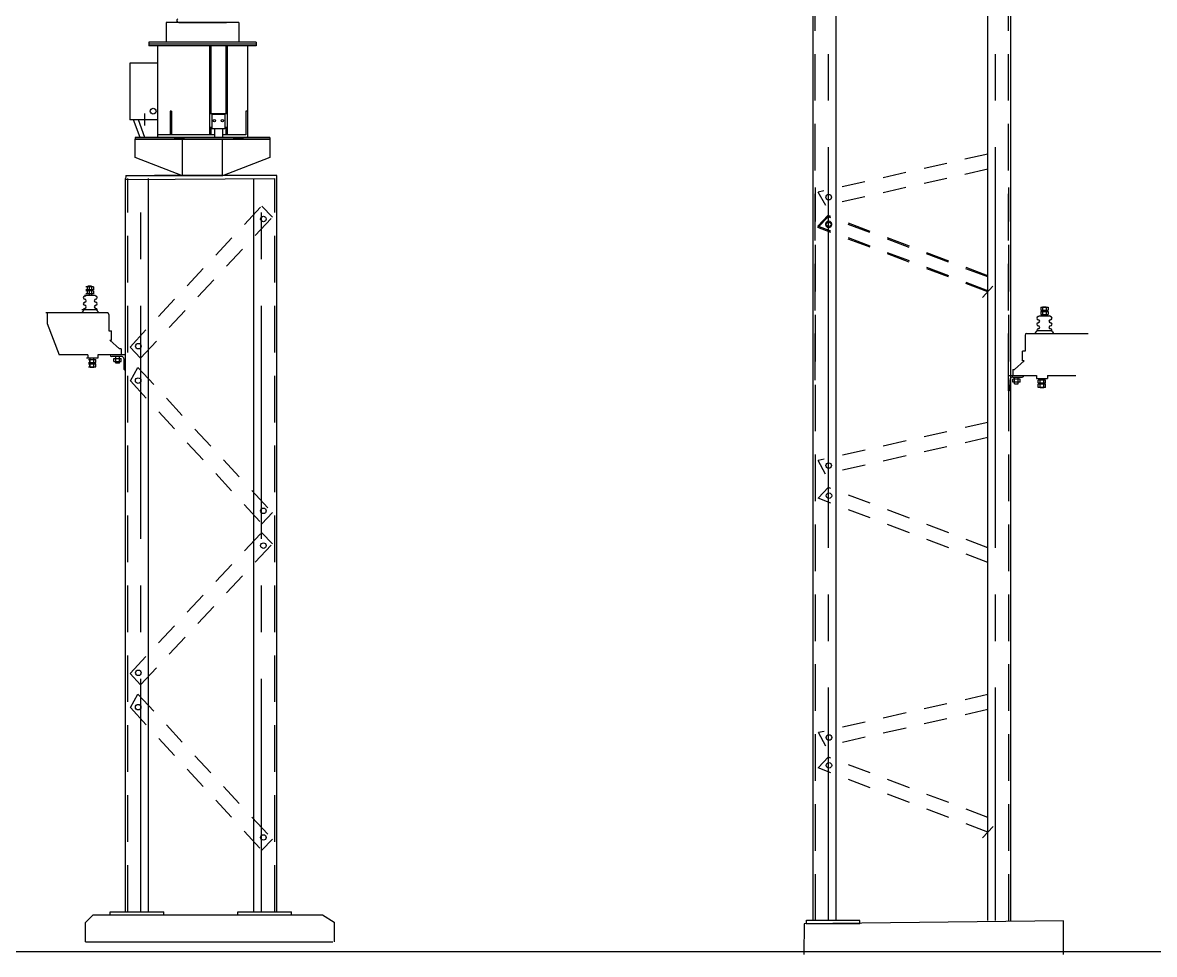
# Model space of a CAD drawing. Header units: inches. Extents: x 29.6 to 118, y -14.2 to 43.7.
# Drawn here: x 72.88 to 78.95, y 7.47 to 12.47 of the extents above; entities that cross this region are included whole.
import ezdxf

# ---------------------------------------------------------------- set-up
doc = ezdxf.new("R2010")
doc.units = ezdxf.units.IN
doc.header["$MEASUREMENT"] = 0
for name, pattern in [('CENTER', [2, 1.25, -0.25, 0.25, -0.25]), ('HIDDEN', [0.375, 0.25, -0.125]), ('HIDDEN2', [0.1875, 0.125, -0.0625]), ('HIDDENX2', [0.75, 0.5, -0.25])]:
    doc.linetypes.add(name, pattern=pattern)
for name, color, linetype in [('DIM', 2, 'Continuous'), ('EST', 4, 'Continuous'), ('EXISTENTE', 7, 'Continuous'), ('HUECO', 7, 'Continuous'), ('L50X5', 1, 'Continuous'), ('L75X7', 2, 'Continuous'), ('LAM10', 2, 'Continuous'), ('MURO', 1, 'Continuous'), ('OBJ', 7, 'Continuous')]:
    doc.layers.add(name, color=color, linetype=linetype)

# ---------------------------------------------------------------- blocks, each defined once
blk = doc.blocks.new('*X9')
at = {"color": 0}
for p, q in [((4975.5, 7405.3), (4980.5, 7410.3)), ((4975.5, 7406.2), (4979.6, 7410.3)), ((4975.5, 7407.1), (4978.7, 7410.3)), ((4975.5, 7408), (4977.8, 7410.3)), ((4975.5, 7408.8), (4976.9, 7410.3)), ((4975.5, 7409.7), (4976.1, 7410.3)), ((4976.4, 7405.3), (4981.4, 7410.3)), ((4977.2, 7405.3), (4982.2, 7410.3)), ((4978.1, 7405.3), (4983.1, 7410.3)), ((4979, 7405.3), (4984, 7410.3)), ((4979.9, 7405.3), (4984.9, 7410.3)), ((4980.8, 7405.3), (4985.8, 7410.3)), ((4981.7, 7405.3), (4986.7, 7410.3)), ((4982.5, 7405.3), (4987.5, 7410.3)), ((4983.4, 7405.3), (4988.4, 7410.3)), ((4984.3, 7405.3), (4989.3, 7410.3)), ((4985.2, 7405.3), (4990.2, 7410.3)), ((4986.1, 7405.3), (4991.1, 7410.3)), ((4987, 7405.3), (4992, 7410.3)), ((4987.9, 7405.3), (4992.9, 7410.3)), ((4988.7, 7405.3), (4993.7, 7410.3)), ((4989.6, 7405.3), (4994.6, 7410.3)), ((4990.5, 7405.3), (4995.5, 7410.3)), ((4991.4, 7405.3), (4996.4, 7410.3)), ((4992.3, 7405.3), (4997.3, 7410.3)), ((4993.2, 7405.3), (4998.2, 7410.3)), ((4994, 7405.3), (4999, 7410.3)), ((4994.9, 7405.3), (4999.9, 7410.3)), ((4995.8, 7405.3), (5000.5, 7410)), ((4996.7, 7405.3), (5000.5, 7409.1)), ((4997.6, 7405.3), (5000.5, 7408.2)), ((4998.5, 7405.3), (5000.5, 7407.3)), ((4999.3, 7405.3), (5000.5, 7406.4)), ((5000.2, 7405.3), (5000.5, 7405.6)), ((5000.5, 7407.3), (5003.5, 7410.3)), ((5000.5, 7408.2), (5002.6, 7410.3)), ((5000.5, 7409.1), (5001.7, 7410.3)), ((5000.5, 7410), (5000.8, 7410.3)), ((5000.5, 7406.4), (5004.3, 7410.3)), ((5000.5, 7405.6), (5005.2, 7410.3)), ((5001.1, 7405.3), (5006.1, 7410.3)), ((5002, 7405.3), (5007, 7410.3)), ((5002.9, 7405.3), (5007.9, 7410.3)), ((5003.8, 7405.3), (5008.8, 7410.3)), ((5004.6, 7405.3), (5009.6, 7410.3)), ((5005.5, 7405.3), (5010.5, 7410.3)), ((5006.4, 7405.3), (5011.4, 7410.3)), ((5007.3, 7405.3), (5012.3, 7410.3)), ((5008.2, 7405.3), (5013.2, 7410.3)), ((5009.1, 7405.3), (5014.1, 7410.3)), ((5009.9, 7405.3), (5014.9, 7410.3)), ((5010.8, 7405.3), (5015.8, 7410.3)), ((5011.7, 7405.3), (5016.7, 7410.3)), ((5012.6, 7405.3), (5017.6, 7410.3)), ((5013.5, 7405.3), (5018.5, 7410.3)), ((5014.4, 7405.3), (5019.4, 7410.3)), ((5015.3, 7405.3), (5020.3, 7410.3)), ((5016.1, 7405.3), (5021.1, 7410.3)), ((5017, 7405.3), (5022, 7410.3)), ((5017.9, 7405.3), (5022.9, 7410.3)), ((5018.8, 7405.3), (5023.8, 7410.3)), ((5019.7, 7405.3), (5024.7, 7410.3)), ((5020.6, 7405.3), (5025.5, 7410.2)), ((5021.4, 7405.3), (5025.5, 7409.3)), ((5022.3, 7405.3), (5025.5, 7408.5)), ((5023.2, 7405.3), (5025.5, 7407.6)), ((5024.1, 7405.3), (5025.5, 7406.7)), ((5025, 7405.3), (5025.5, 7405.8))]:
    blk.add_line(p, q, dxfattribs=at)
blk = doc.blocks.new('*X8')
at = {"color": 0}
for p, q in [((4651.5, 7405.7), (4656.1, 7410.3)), ((4651.5, 7406.6), (4655.2, 7410.3)), ((4651.5, 7407.5), (4654.3, 7410.3)), ((4651.5, 7408.3), (4653.4, 7410.3)), ((4651.5, 7409.2), (4652.6, 7410.3)), ((4651.5, 7410.1), (4651.7, 7410.3)), ((4652, 7405.3), (4657, 7410.3)), ((4652.9, 7405.3), (4657.9, 7410.3)), ((4653.7, 7405.3), (4658.7, 7410.3)), ((4654.6, 7405.3), (4659.6, 7410.3)), ((4655.5, 7405.3), (4660.5, 7410.3)), ((4656.4, 7405.3), (4661.4, 7410.3)), ((4657.3, 7405.3), (4662.3, 7410.3)), ((4658.2, 7405.3), (4663.2, 7410.3)), ((4659, 7405.3), (4664, 7410.3)), ((4659.9, 7405.3), (4664.9, 7410.3)), ((4660.8, 7405.3), (4665.8, 7410.3)), ((4661.7, 7405.3), (4666.7, 7410.3)), ((4662.6, 7405.3), (4667.6, 7410.3)), ((4663.5, 7405.3), (4668.5, 7410.3)), ((4664.4, 7405.3), (4669.4, 7410.3)), ((4665.2, 7405.3), (4670.2, 7410.3)), ((4666.1, 7405.3), (4671.1, 7410.3)), ((4667, 7405.3), (4672, 7410.3)), ((4667.9, 7405.3), (4672.9, 7410.3)), ((4668.8, 7405.3), (4673.8, 7410.3)), ((4669.7, 7405.3), (4674.7, 7410.3)), ((4670.5, 7405.3), (4675.5, 7410.3)), ((4671.4, 7405.3), (4676.4, 7410.3)), ((4672.3, 7405.3), (4676.5, 7409.5)), ((4673.2, 7405.3), (4676.5, 7408.6)), ((4674.1, 7405.3), (4676.5, 7407.7)), ((4675, 7405.3), (4676.5, 7406.8)), ((4675.8, 7405.3), (4676.5, 7405.9)), ((4676.5, 7407.7), (4679.1, 7410.3)), ((4676.5, 7408.6), (4678.2, 7410.3)), ((4676.5, 7409.5), (4677.3, 7410.3)), ((4676.5, 7406.8), (4680, 7410.3)), ((4676.5, 7405.9), (4680.8, 7410.3)), ((4676.7, 7405.3), (4681.7, 7410.3)), ((4677.6, 7405.3), (4682.6, 7410.3)), ((4678.5, 7405.3), (4683.5, 7410.3)), ((4679.4, 7405.3), (4684.4, 7410.3)), ((4680.3, 7405.3), (4685.3, 7410.3)), ((4681.1, 7405.3), (4686.1, 7410.3)), ((4682, 7405.3), (4687, 7410.3)), ((4682.9, 7405.3), (4687.9, 7410.3)), ((4683.8, 7405.3), (4688.8, 7410.3)), ((4684.7, 7405.3), (4689.7, 7410.3)), ((4685.6, 7405.3), (4690.6, 7410.3)), ((4686.4, 7405.3), (4691.4, 7410.3)), ((4687.3, 7405.3), (4692.3, 7410.3)), ((4688.2, 7405.3), (4693.2, 7410.3)), ((4689.1, 7405.3), (4694.1, 7410.3)), ((4690, 7405.3), (4695, 7410.3)), ((4690.9, 7405.3), (4695.9, 7410.3)), ((4691.8, 7405.3), (4696.8, 7410.3)), ((4692.6, 7405.3), (4697.6, 7410.3)), ((4693.5, 7405.3), (4698.5, 7410.3)), ((4694.4, 7405.3), (4699.4, 7410.3)), ((4695.3, 7405.3), (4700.3, 7410.3)), ((4696.2, 7405.3), (4701.2, 7410.3)), ((4697.1, 7405.3), (4701.5, 7409.7)), ((4697.9, 7405.3), (4701.5, 7408.8)), ((4698.8, 7405.3), (4701.5, 7408)), ((4699.7, 7405.3), (4701.5, 7407.1)), ((4700.6, 7405.3), (4701.5, 7406.2)), ((4701.5, 7405.3), (4701.5, 7405.3))]:
    blk.add_line(p, q, dxfattribs=at)

msp = doc.modelspace()

# ---------------------------------------------------------------- linework, layer by layer
at = {"color": 2}
for p, q in [((74.04163, 12.46736), (73.65338, 12.46736)), ((73.65338, 12.46736), (73.65338, 12.36174)), ((73.71969, 12.46736), (73.97532, 12.46736)), ((74.04163, 12.46736), (74.04163, 12.36174)), ((74.13503, 12.36174), (73.55999, 12.36174)), ((73.55999, 12.36174), (73.55999, 12.34219)), ((74.13503, 12.35197), (73.55999, 12.35197)), ((74.13503, 12.34219), (73.55999, 12.34219)), ((73.60693, 12.34219), (73.60693, 11.85125)), ((73.88467, 12.34219), (73.88467, 11.86592)), ((73.88467, 12.34219), (73.88467, 11.86592)), ((73.89249, 12.34219), (73.89249, 11.97872)), ((73.97269, 12.34219), (73.97269, 11.97872)), ((73.98051, 12.34219), (73.98051, 11.86592)), ((74.08809, 12.34219), (74.08809, 11.99177)), ((74.13503, 12.36174), (74.13503, 12.34219)), ((73.45828, 12.25064), (73.45828, 11.94553)), ((73.60693, 12.25064), (73.45828, 12.25064)), ((73.53554, 11.98027), (73.53554, 11.91527)), ((73.67343, 11.99177), (73.67343, 11.86592)), ((73.68126, 11.99177), (73.67343, 11.99177)), ((73.68126, 11.99177), (73.68126, 11.86592)), ((73.89249, 11.99177), (73.88467, 11.99177)), ((73.98051, 11.97872), (73.88467, 11.97872)), ((73.98051, 11.99177), (73.97269, 11.99177)), ((74.08809, 11.99177), (74.08026, 11.99177)), ((74.08026, 11.99177), (74.08026, 11.86592)), ((74.08809, 11.99177), (74.08809, 11.85125)), ((73.60693, 11.94553), (73.45828, 11.94553)), ((73.51232, 11.85125), (73.47743, 11.94553)), ((73.53839, 11.85125), (73.5035, 11.94553)), ((73.60693, 11.94553), (73.60693, 11.85125)), ((73.89829, 11.9044), (73.88467, 11.9044)), ((73.89249, 11.9044), (73.89249, 11.86592)), ((73.98051, 11.9044), (73.96689, 11.9044)), ((73.97269, 11.9044), (73.97269, 11.86592)), ((73.48566, 11.85125), (73.48566, 11.84147)), ((73.91108, 11.86592), (73.60693, 11.86592)), ((74.08026, 11.86592), (73.95411, 11.86592)), ((74.20935, 11.85125), (74.20935, 11.84147)), ((73.22062, 7.53693), (74.54686, 7.53693)), ((37.43422, 7.48409), (110.10387, 7.48409))]:
    msp.add_line(p, q, dxfattribs=at)
at = {"color": 2, "linetype": 'HIDDENX2'}
for p, q in [((73.73993, 11.64588), (73.73993, 11.84147)), ((73.95508, 11.64588), (73.95508, 11.84147))]:
    msp.add_line(p, q, dxfattribs=at)
at = {"color": 2}
for centre, radius in [((73.58294, 11.99247), 0.01565), ((73.91108, 11.94156), 0.00685), ((73.95411, 11.94156), 0.00685)]:
    msp.add_circle(centre, radius, dxfattribs=at)
at = {"layer": 'DIM', "color": 2}
for p, q in [((77.2453, 10.54883), (77.2453, 13.94624)), ((77.12189, 10.54883), (77.12189, 13.6799)), ((78.05849, 10.54883), (78.05849, 13.68196)), ((78.18189, 10.54883), (78.18189, 13.68386)), ((77.12303, 7.64976), (77.12303, 11.58231)), ((77.24643, 7.64976), (77.24643, 11.58231)), ((78.05962, 7.64976), (78.05962, 11.58231)), ((78.18303, 7.64976), (78.18303, 11.58231)), ((78.34257, 10.94074), (78.38206, 10.94074)), ((78.34257, 10.94074), (78.34257, 10.92428)), ((78.35244, 10.94291), (78.37219, 10.94291)), ((78.35244, 10.94291), (78.35244, 10.89354)), ((78.37219, 10.94291), (78.37219, 10.89354)), ((78.38206, 10.94074), (78.38206, 10.92428)), ((78.3294, 10.89025), (78.33435, 10.89354)), ((78.33435, 10.89354), (78.39028, 10.89354)), ((78.34257, 10.92428), (78.38206, 10.92428)), ((78.34257, 10.91823), (78.34257, 10.90177)), ((78.34257, 10.91823), (78.38206, 10.91823)), ((78.34257, 10.90177), (78.38206, 10.90177)), ((78.38206, 10.91823), (78.38206, 10.90177)), ((78.39522, 10.89025), (78.39028, 10.89354)), ((78.32118, 10.81621), (78.40345, 10.81621)), ((78.25865, 10.79153), (78.25865, 10.7047)), ((78.26688, 10.79976), (78.59761, 10.79976)), ((78.24435, 10.65351), (78.24435, 10.7047)), ((78.25865, 10.7047), (78.24435, 10.7047)), ((78.20271, 10.60724), (78.25422, 10.65351)), ((78.25422, 10.65351), (78.24435, 10.65351)), ((78.19283, 10.60724), (78.19283, 10.57433)), ((78.19283, 10.60724), (78.20271, 10.60724)), ((78.19283, 10.57433), (78.20271, 10.57433)), ((78.20271, 10.52981), (78.20271, 10.56611)), ((78.22245, 10.57433), (78.31926, 10.57433)), ((78.22245, 10.52981), (78.22245, 10.56611)), ((78.31926, 10.57433), (78.31926, 10.55788)), ((78.37904, 10.57433), (78.37904, 10.55788)), ((78.37904, 10.57433), (78.53179, 10.57433)), ((78.23232, 10.55544), (78.19283, 10.55544)), ((78.19283, 10.53898), (78.19283, 10.55544)), ((78.23232, 10.53898), (78.19283, 10.53898)), ((78.20271, 10.52981), (78.22245, 10.52981)), ((78.23232, 10.53898), (78.23232, 10.55544)), ((78.31926, 10.55788), (78.37904, 10.55788)), ((78.36889, 10.54965), (78.3294, 10.54965)), ((78.3294, 10.5332), (78.3294, 10.54965)), ((78.36889, 10.5332), (78.3294, 10.5332)), ((78.3294, 10.51069), (78.3294, 10.52714)), ((78.36889, 10.52714), (78.3294, 10.52714)), ((78.36889, 10.51069), (78.3294, 10.51069)), ((78.33928, 10.50852), (78.33928, 10.55788)), ((78.35902, 10.50852), (78.33928, 10.50852)), ((78.35902, 10.50852), (78.35902, 10.55788)), ((78.36889, 10.5332), (78.36889, 10.54965)), ((78.36889, 10.51069), (78.36889, 10.52714)), ((77.08581, 7.63566), (77.08581, 7.65212)), ((77.37312, 7.6333), (77.37312, 7.64976)), ((77.37312, 7.6333), (77.08517, 7.6333))]:
    msp.add_line(p, q, dxfattribs=at)
at = {"layer": 'DIM', "color": 2, "linetype": 'HIDDEN'}
for p, q in [((77.13341, 10.54883), (77.13341, 13.68179)), ((78.17038, 10.54883), (78.17038, 13.68102)), ((77.13455, 7.64976), (77.13455, 11.58231)), ((78.17151, 7.64976), (78.17151, 11.58231))]:
    msp.add_line(p, q, dxfattribs=at)
at = {"layer": 'DIM', "color": 2, "linetype": 'CENTER'}
for p, q in [((77.20417, 10.54883), (77.20417, 13.68084)), ((78.09962, 10.54883), (78.09962, 13.68291)), ((77.2053, 7.64976), (77.2053, 11.58231)), ((78.10076, 7.64976), (78.10076, 11.58231))]:
    msp.add_line(p, q, dxfattribs=at)
at = {"layer": 'DIM', "color": 2, "linetype": 'HIDDEN2'}
for p, q in [((78.05849, 11.76165), (77.14989, 11.55737)), ((78.05849, 11.68075), (77.18984, 11.48545)), ((78.05849, 11.68075), (78.05849, 11.68075)), ((77.18984, 11.48545), (77.14989, 11.55737)), ((77.14715, 11.37497), (77.20364, 11.43478)), ((77.14768, 11.36805), (77.20417, 11.42786)), ((78.05962, 11.10902), (77.20178, 11.43281)), ((78.05849, 11.10272), (77.20231, 11.42589)), ((78.05962, 11.02933), (77.14715, 11.37497)), ((78.05849, 11.02304), (77.14768, 11.36805)), ((78.03024, 10.99313), (78.08673, 11.05295)), ((78.05962, 10.32206), (77.14936, 10.11741)), ((78.05962, 10.24116), (77.18932, 10.0455)), ((77.18932, 10.0455), (77.14936, 10.11741)), ((77.14881, 9.91586), (77.2053, 9.97567)), ((78.05962, 9.65053), (77.20344, 9.9737)), ((78.05962, 9.57085), (77.14881, 9.91586)), ((78.05962, 9.65053), (78.05962, 9.65053)), ((78.05962, 8.86258), (77.15102, 8.6583)), ((78.05962, 8.78168), (77.19098, 8.58639)), ((78.05962, 8.78168), (78.05962, 8.78168)), ((77.19098, 8.58639), (77.15102, 8.6583)), ((77.14881, 8.46898), (77.2053, 8.52879)), ((78.05962, 8.20365), (77.20344, 8.52682)), ((78.05962, 8.12397), (77.14881, 8.46898)), ((78.03138, 8.09406), (78.08787, 8.15388))]:
    msp.add_line(p, q, dxfattribs=at)
at = {"layer": 'DIM', "color": 2, "linetype": 'Continuous'}
for p, q in [((78.16985, 10.57433), (78.25212, 10.57433)), ((78.16985, 10.49206), (78.16985, 10.57433)), ((78.19289, 10.56611), (78.24389, 10.56611))]:
    msp.add_line(p, q, dxfattribs=at)
at = {"layer": 'DIM'}
msp.add_line((77.37312, 7.64976), (77.08581, 7.64976), dxfattribs=at)
at = {"layer": 'DIM', "color": 2, "linetype": 'Continuous'}
msp.add_lwpolyline([(78.16985, 10.49206, 0.4142136), (78.17808, 10.50029), (78.17808, 10.5513)], format="xyb", dxfattribs=at)
at = {"layer": 'DIM', "color": 2}
msp.add_lwpolyline([(78.46462, 7.46876), (78.46489, 7.64877), (78.46489, 7.64877), (77.07339, 7.6333), (77.07339, 7.6333), (77.07275, 7.46876)], dxfattribs=at)
for centre in [(77.20583, 11.53108), (77.2053, 11.38867), (77.20583, 11.38175), (77.2053, 10.09112), (77.20696, 9.92956), (77.20696, 8.63201), (77.20696, 8.48268)]:
    msp.add_circle(centre, 0.01481, dxfattribs=at)
for centre, radius, start, end in [((78.3294, 10.88203), 0.00823, 90, 270), ((78.3294, 10.86557), 0.00823, 270, 90), ((78.39522, 10.86557), 0.00823, 90, 270), ((78.39522, 10.88203), 0.00823, 270, 90), ((78.23338, 10.87809), 0.11052, 314.860952, 325.948608), ((78.3294, 10.84912), 0.00823, 90, 270), ((78.3294, 10.81621), 0.00823, 90, 180), ((78.3294, 10.83266), 0.00823, 270, 90), ((78.39522, 10.83266), 0.00823, 90, 270), ((78.39522, 10.84912), 0.00823, 270, 90), ((78.39522, 10.81621), 0.00823, 0, 90), ((78.49124, 10.87809), 0.11052, 214.051392, 225.139048), ((78.26688, 10.79153), 0.00823, 90, 180)]:
    msp.add_arc(centre, radius, start, end, dxfattribs=at)
at = {"layer": 'DIM', "color": 2, "linetype": 'Continuous'}
for centre, radius, start, end in [((78.19289, 10.5513), 0.01481, 90, 153.6122), ((78.24389, 10.57433), 0.00823, 270, 0), ((78.19289, 10.5513), 0.01481, 153.6122, 180)]:
    msp.add_arc(centre, radius, start, end, dxfattribs=at)
at = {"layer": 'EST', "color": 2}
for p, q in [((73.89829, 11.97457), (73.89829, 11.898)), ((73.96689, 11.97457), (73.89829, 11.97457)), ((73.96689, 11.97457), (73.96689, 11.898)), ((73.96689, 11.898), (73.89829, 11.898)), ((73.91108, 11.898), (73.91108, 11.85125)), ((73.95411, 11.898), (73.95411, 11.85125)), ((73.69788, 11.85125), (73.69788, 11.84636)), ((73.69788, 11.84636), (73.74678, 11.84636)), ((73.74678, 11.85125), (73.74678, 11.84636)), ((74.01474, 11.85125), (74.01474, 11.84636)), ((74.06364, 11.84636), (74.01474, 11.84636)), ((74.06364, 11.85125), (74.06364, 11.84636)), ((73.26204, 11.0507), (73.22255, 11.0507)), ((73.2292, 11.0507), (73.2292, 11.03424)), ((73.25217, 11.05287), (73.23242, 11.05287)), ((73.23907, 11.05287), (73.23907, 11.0035)), ((73.25217, 11.05287), (73.25217, 11.0035)), ((73.26204, 11.0507), (73.26204, 11.03424)), ((73.27026, 11.0035), (73.21433, 11.0035)), ((73.21603, 11.00021), (73.22097, 11.0035)), ((73.26204, 11.03424), (73.22255, 11.03424)), ((73.26204, 11.02818), (73.22255, 11.02818)), ((73.26204, 11.01173), (73.22255, 11.01173)), ((73.2292, 11.02818), (73.2292, 11.01173)), ((73.26204, 11.02818), (73.26204, 11.01173)), ((73.27521, 11.00021), (73.27026, 11.0035)), ((73.28343, 10.92617), (73.20116, 10.92617)), ((73.33773, 10.90971), (73.007, 10.90971)), ((73.01365, 10.90971), (73.01365, 10.85336)), ((73.34596, 10.90149), (73.34596, 10.81465)), ((73.01365, 10.85336), (73.07946, 10.68429)), ((73.34596, 10.81465), (73.36026, 10.81465)), ((73.36026, 10.76347), (73.36026, 10.81465)), ((73.4019, 10.7172), (73.35039, 10.76347)), ((73.35039, 10.76347), (73.36026, 10.76347)), ((73.23221, 10.68429), (73.07946, 10.68429)), ((73.23221, 10.68429), (73.23221, 10.66784)), ((73.28535, 10.68429), (73.28535, 10.66784)), ((73.38216, 10.68429), (73.28535, 10.68429)), ((73.41178, 10.7172), (73.4019, 10.7172)), ((73.41178, 10.68429), (73.4019, 10.68429)), ((73.41178, 10.7172), (73.41178, 10.68429)), ((73.28535, 10.66784), (73.22557, 10.66784)), ((73.23572, 10.65961), (73.27521, 10.65961)), ((73.23572, 10.64316), (73.27521, 10.64316)), ((73.23572, 10.6371), (73.27521, 10.6371)), ((73.24236, 10.64316), (73.24236, 10.65961)), ((73.24236, 10.62064), (73.24236, 10.6371)), ((73.24559, 10.61847), (73.24559, 10.66784)), ((73.26533, 10.61847), (73.26533, 10.66784)), ((73.27521, 10.64316), (73.27521, 10.65961)), ((73.27521, 10.62064), (73.27521, 10.6371)), ((73.37229, 10.6654), (73.41178, 10.6654)), ((73.37229, 10.64894), (73.37229, 10.6654)), ((73.37229, 10.64894), (73.41178, 10.64894)), ((73.38216, 10.63977), (73.38216, 10.67606)), ((73.4019, 10.63977), (73.38216, 10.63977)), ((73.4019, 10.63977), (73.4019, 10.67606)), ((73.41178, 10.64894), (73.41178, 10.6654)), ((73.23572, 10.62064), (73.27521, 10.62064)), ((73.24559, 10.61847), (73.26533, 10.61847))]:
    msp.add_line(p, q, dxfattribs=at)
at = {"layer": 'EST', "color": 2, "linetype": 'Continuous'}
for p, q in [((73.43476, 10.68429), (73.35249, 10.68429)), ((73.43476, 10.60202), (73.43476, 10.68429)), ((73.41172, 10.67606), (73.36072, 10.67606))]:
    msp.add_line(p, q, dxfattribs=at)
msp.add_lwpolyline([(73.43476, 10.60202, -0.4142136), (73.42653, 10.61025), (73.42653, 10.66126)], format="xyb", dxfattribs=at)
at = {"layer": 'EST', "color": 2}
for centre, radius, start, end in [((73.21603, 10.99198), 0.00823, 90, 270), ((73.27521, 10.99198), 0.00823, 270, 90), ((73.12001, 10.98805), 0.11052, 314.860952, 325.948608), ((73.21603, 10.95908), 0.00823, 90, 270), ((73.21603, 10.92617), 0.00823, 90, 180), ((73.21603, 10.97553), 0.00823, 270, 90), ((73.21603, 10.94262), 0.00823, 270, 90), ((73.27521, 10.97553), 0.00823, 90, 270), ((73.27521, 10.94262), 0.00823, 90, 270), ((73.27521, 10.95908), 0.00823, 270, 90), ((73.27521, 10.92617), 0.00823, 0, 90), ((73.37123, 10.98805), 0.11052, 214.051392, 225.139048), ((73.33773, 10.90149), 0.00823, 360, 90)]:
    msp.add_arc(centre, radius, start, end, dxfattribs=at)
at = {"layer": 'EST', "color": 2, "linetype": 'Continuous'}
for centre, radius, start, end in [((73.36072, 10.68429), 0.00823, 180, 270), ((73.41172, 10.66126), 0.01481, 26.3878, 90), ((73.41172, 10.66126), 0.01481, 0, 26.3878)]:
    msp.add_arc(centre, radius, start, end, dxfattribs=at)
at = {"layer": 'EXISTENTE', "color": 2, "linetype": 'Continuous'}
msp.add_arc((73.71969, 12.47773), 0.01037, 115.760043, 270, dxfattribs=at)
at = {"layer": 'HUECO', "color": 2}
for centre in [(74.17416, 11.41379), (73.5035, 10.73145), (73.50222, 10.54685), (74.17416, 9.84814), (74.17416, 9.66171), (73.5035, 8.97936), (73.50222, 8.79476), (74.17416, 8.09605)]:
    msp.add_circle(centre, 0.01481, dxfattribs=at)
at = {"layer": 'L50X5', "color": 2, "linetype": 'HIDDEN2'}
for p, q in [((73.45888, 10.72709), (74.16401, 11.48288)), ((74.22216, 11.42307), (74.16567, 11.48288)), ((73.51537, 10.66728), (74.22216, 11.42307)), ((73.51537, 10.66728), (73.45888, 10.72709)), ((73.46109, 10.5449), (73.50105, 10.61682)), ((73.50105, 10.61682), (74.22216, 9.83887)), ((73.46109, 10.5449), (74.16567, 9.77906)), ((74.22216, 9.83887), (74.16567, 9.77906)), ((73.45888, 8.975), (74.16401, 9.73079)), ((74.22216, 9.67098), (74.16567, 9.73079)), ((73.51537, 8.91519), (74.22216, 9.67098)), ((73.51537, 8.91519), (73.45888, 8.975)), ((73.46109, 8.79282), (73.50105, 8.86473)), ((73.50105, 8.86473), (74.22216, 8.08678)), ((73.46109, 8.79282), (74.16567, 8.02697)), ((74.22216, 8.08678), (74.16567, 8.02697))]:
    msp.add_line(p, q, dxfattribs=at)
at = {"layer": 'L75X7', "color": 2}
for p, q in [((73.43476, 7.69786), (73.43476, 11.63041)), ((73.55817, 7.69786), (73.55817, 11.63041)), ((74.12287, 7.69786), (74.12287, 11.63041)), ((74.24628, 7.69786), (74.24628, 11.64686))]:
    msp.add_line(p, q, dxfattribs=at)
at = {"layer": 'L75X7', "color": 2, "linetype": 'HIDDEN'}
for p, q in [((73.44628, 7.69786), (73.44628, 11.63041)), ((74.23476, 7.69786), (74.23476, 11.63041))]:
    msp.add_line(p, q, dxfattribs=at)
at = {"layer": 'L75X7', "color": 2, "linetype": 'CENTER'}
for p, q in [((73.51703, 7.69786), (73.51703, 11.63041)), ((74.16401, 7.69786), (74.16401, 11.63041))]:
    msp.add_line(p, q, dxfattribs=at)
at = {"layer": 'LAM10', "color": 2}
for p, q in [((74.20935, 11.85125), (73.48566, 11.85125)), ((74.20935, 11.84147), (73.48566, 11.84147)), ((73.43588, 11.64686), (73.43476, 11.62588)), ((73.43476, 11.62588), (74.23476, 11.63041)), ((74.24628, 11.64686), (73.5905, 11.64686)), ((73.26176, 7.6814), (73.54971, 7.6814)), ((73.35239, 7.6814), (73.35239, 7.69786)), ((73.35249, 7.69786), (73.64044, 7.69786)), ((73.64044, 7.6814), (73.64044, 7.69786)), ((73.94625, 7.6814), (74.23419, 7.6814)), ((74.03686, 7.6814), (74.03686, 7.69786)), ((74.03697, 7.69786), (74.32492, 7.69786)), ((74.32476, 7.6814), (74.32476, 7.69786))]:
    msp.add_line(p, q, dxfattribs=at)
msp.add_lwpolyline([(73.48566, 11.74368), (73.48566, 11.84147), (74.20935, 11.84147), (74.20935, 11.74368), (73.95508, 11.64588), (73.73993, 11.64588)], close=True, dxfattribs=at)
at = {"layer": 'MURO', "color": 2}
msp.add_lwpolyline([(73.22062, 7.53693), (73.22062, 7.64027), (73.26176, 7.6814), (74.49081, 7.6814), (74.5536, 7.64104), (74.55388, 7.53693)], dxfattribs=at)
at = {"layer": 'OBJ', "color": 2}
msp.add_line((73.43588, 11.64686), (73.74762, 11.64686), dxfattribs=at)

# ---------------------------------------------------------------- block references
at = {"layer": 'EST', "color": 2, "xscale": -0.000977958229535513, "yscale": 0.000977958229535513, "zscale": 0.000977958229535513}
for name in ['*X9', '*X8']:
    msp.add_blockref(name, (78.61261, 4.60431), dxfattribs=at)

doc.saveas('drawing.dxf')
